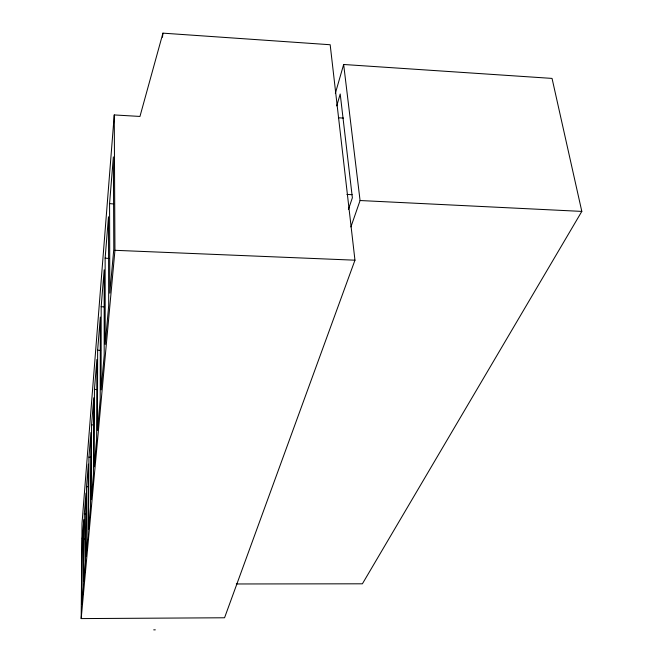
<?xml version="1.0" encoding="UTF-8"?>
<svg xmlns="http://www.w3.org/2000/svg" width="663" height="663" viewBox="0 0 663 663"><rect width="100%" height="100%" fill="white"/><g stroke="black" fill="none" stroke-linecap="round" stroke-linejoin="round"><path stroke-width="0.99" d="M101.182 306.646L101.091 389.869L104.199 355.401L104.182 269.816L101.182 306.646L104.224 306.961M97.643 350.122L97.428 430.395L100.204 399.623L100.328 317.096L97.643 350.122L100.66 350.454M94.453 389.305L94.146 466.785L96.641 439.138L96.881 359.52L94.453 389.305L97.469 389.678M88.933 457.089L88.486 529.447L90.533 506.772L90.939 432.516L88.933 457.089L90.964 457.337M91.569 424.792L91.179 499.637L93.433 474.658L93.765 397.8L91.569 424.792L93.574 425.024M84.334 513.676L83.795 581.468L85.502 562.539L86.008 493.057L84.334 513.676L86.356 513.941M86.538 486.601L86.041 556.613L87.906 535.936L88.361 464.133L86.538 486.601L88.585 486.866M81.184 618.587L82.03 523.173L114.251 114.939L139.959 116.439L162.941 33.15L330.174 44.736L354.962 260.194L224.55 617.775L81.184 618.587L114.948 250.307L114.251 114.939M82.303 538.613L81.731 604.308L83.306 586.912L83.845 519.61L82.303 538.613L84.309 538.969M105.135 258.122L108.5 216.784L108.699 305.585L105.193 344.445L105.135 258.122L109.238 258.52M109.569 203.616L113.373 156.891L113.804 249.048L109.818 293.187L109.569 203.616L113.663 203.955M162.46 37.261L162.941 33.15M335.345 93.334L343.658 64.485L552.047 78.408L581.816 211.406L362.396 583.805L236.301 583.97M336.721 105.906L340.21 93.997L352.368 197.789L348.39 209.566M350.901 226.928L360.067 200.524L343.658 64.485M153.717 629.85L155.316 629.842M114.948 250.307L354.962 260.194M346.931 194.433L352.103 194.69M360.067 200.524L581.816 211.406M338.362 117.782L343.509 118.097"/></g></svg>
